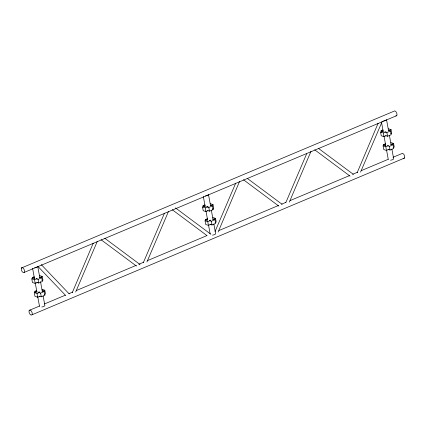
<?xml version="1.0" encoding="UTF-8"?>
<svg xmlns="http://www.w3.org/2000/svg" width="426" height="426" viewBox="0 0 426 426"><rect width="100%" height="100%" fill="white"/><g stroke="black" fill="none" stroke-linecap="round" stroke-linejoin="round"><path stroke-width="0.64" d="M21.449 267.981L21.3 269.642L22.104 271.602L23.393 272.715L24.404 272.326L396.84 115.595L396.989 113.934L396.185 111.974L394.897 110.861L393.885 111.25L21.449 267.981L22.461 267.592L23.75 268.705L24.554 270.664L24.404 272.326M39.57 306.022L29.16 310.405L29.011 312.066L29.815 314.026L31.103 315.139L32.115 314.75L404.551 158.019L404.7 156.358L403.896 154.398L402.607 153.285L393.017 157.285M32.115 314.75L32.264 313.089L31.46 311.129L30.171 310.016L29.16 310.405M93.241 243.161L72.287 292.619M75.684 291.996L97.325 241.302M143.338 262.666L164.457 213.192M146.901 262.027L168.542 211.328M215.077 231.472L235.674 183.217M218.117 232.058L239.593 181.375M285.771 202.723L306.629 153.861M289.334 202.084L310.975 151.39M378.112 123.274L357.158 172.732M360.556 172.109L382.197 121.415M32.536 278.737L32.307 277.502L34.149 276.724M203.277 206.887L203.048 205.646L204.89 204.874M381.43 132.577L381.094 130.723L382.931 129.946M37.903 282.268L35.193 283.407L32.467 282.55L31.79 278.838L34.501 277.699M208.101 210.646L205.934 211.557L203.207 210.7L202.531 206.988L205.241 205.843M386.148 135.718L383.975 136.634L381.249 135.772L380.572 132.06L383.288 130.92M208.042 206.317L206.812 206.834L208.825 207.467L212.505 205.918L213.176 209.629L209.501 211.179L207.489 210.545M31.79 278.838L34.517 279.696L37.227 278.556M39.57 277.571L42.281 276.431L42.957 280.143L41.87 280.601M202.531 206.988L205.257 207.845L207.973 206.706L206.882 206.36M210.311 205.721L213.021 204.576L213.698 208.287L212.611 208.745M380.572 132.06L383.299 132.917L386.015 131.778M388.352 130.793L391.068 129.653L391.739 133.365L390.658 133.823M36.072 278.684L38.084 279.318L41.764 277.768L42.435 281.479L38.761 283.029L36.748 282.395M384.859 131.906L386.867 132.539L390.546 130.99L391.222 134.701L387.543 136.251L385.53 135.617M35.038 292.524L34.815 291.288L36.652 290.511M205.779 220.673L205.556 219.433L207.393 218.66M383.826 145.745L383.597 144.51L385.439 143.738M39.868 296.283L37.696 297.199L34.969 296.336L34.293 292.625L37.009 291.485M211.152 224.204L208.436 225.343L205.71 224.486L205.034 220.774L207.75 219.635M389.194 149.276L386.483 150.421L383.751 149.563L383.08 145.846L385.791 144.707M39.804 291.954L38.58 292.47L40.587 293.104L44.267 291.554L44.943 295.271L41.263 296.815L39.251 296.182M210.545 220.104L209.32 220.62L211.328 221.254L215.008 219.704L215.684 223.416L212.004 224.965L209.991 224.332M34.293 292.625L37.025 293.487L39.735 292.342L38.644 292.002M42.078 291.357L44.789 290.218L45.465 293.929L44.379 294.387M205.034 220.774L207.766 221.632L210.476 220.492M212.819 219.507L215.529 218.368L216.206 222.079L215.119 222.532M383.08 145.846L385.807 146.709L388.517 145.564M390.86 144.579L393.571 143.44L394.247 147.151L393.161 147.609M387.362 145.692L389.375 146.326L393.054 144.781L393.725 148.493L390.046 150.037L388.038 149.409M44.469 303.962L65.3 295.197M68.975 293.647L72.649 292.103M76.323 290.553L136.357 265.291M138.807 264.264L143.706 262.198M147.38 260.653L206.802 235.647M219.049 230.493L278.471 205.486M281.533 204.198L285.819 202.393M290.106 200.587L349.528 175.587M352.59 174.298L357.489 172.232M361.163 170.688L388.118 159.345M395.829 115.984L396.84 115.595M403.539 158.408L404.551 158.019M383.453 121.027L385.482 120.526L386.552 119.722L388.576 130.83M205.412 195.949L207.441 195.449L208.516 194.645L210.535 205.753M390.578 160.229L392.602 159.723L393.677 158.925L391.899 149.121M34.671 267.805L36.7 267.299L37.776 266.5L39.794 277.603M212.537 235.152L214.566 234.651L215.641 233.847L213.857 224.044M41.796 307.002L43.825 306.502L44.9 305.698L43.117 295.9M388.336 128.79L391.068 129.653M388.533 130.356L390.546 130.99M381.094 130.723L383.102 131.357M390.844 142.582L393.571 143.44M391.041 144.148L393.054 144.781M383.597 144.51L385.61 145.144M210.295 203.719L213.021 204.576M210.492 205.284L212.505 205.918M203.048 205.646L205.06 206.28M212.175 209.31L213.176 209.629M212.803 217.505L215.529 218.368M213 219.07L215.008 219.704M205.556 219.433L207.569 220.066M39.554 275.569L42.281 276.431M39.751 277.134L41.764 277.768M32.307 277.502L34.32 278.13M42.062 289.361L44.789 290.218M42.259 290.926L44.267 291.554M34.815 291.288L36.828 291.922M318.472 148.386L353.335 174.34M314.67 149.776L350.06 176.13M247.256 178.356L282.113 204.315M243.454 179.745L278.838 206.099M175.512 207.931L210.897 234.284M172.237 209.72L207.095 235.674M104.823 238.294L139.68 264.253L139.957 264.855M101.015 239.689L136.405 266.042M41.247 264.589L69.241 293.945M38.127 266.617L65.657 295.49M389.407 135.404L391.068 144.547M386.867 132.539L387.543 136.251M389.375 146.326L390.046 150.037M381.51 122.262L383.171 131.41M384.002 135.985L385.78 145.783M386.616 150.357L388.278 159.505M383.299 132.917L383.975 136.634M385.807 146.709L386.483 150.421M211.365 210.327L213.027 219.475M208.825 207.467L209.501 211.179M211.328 221.254L212.004 224.965M203.351 196.535L205.13 206.333M205.966 210.907L207.627 220.056M208.575 225.279L210.119 233.773M205.257 207.845L205.934 211.557M207.766 221.632L208.436 225.343M40.507 281.527L42.286 291.325M38.084 279.318L38.761 283.029M40.587 293.104L41.263 296.815M32.61 268.385L34.511 278.838M35.22 282.757L37.003 292.561M37.717 296.48L39.496 306.278M34.517 279.696L35.193 283.407M37.025 293.487L37.696 297.199"/></g></svg>
